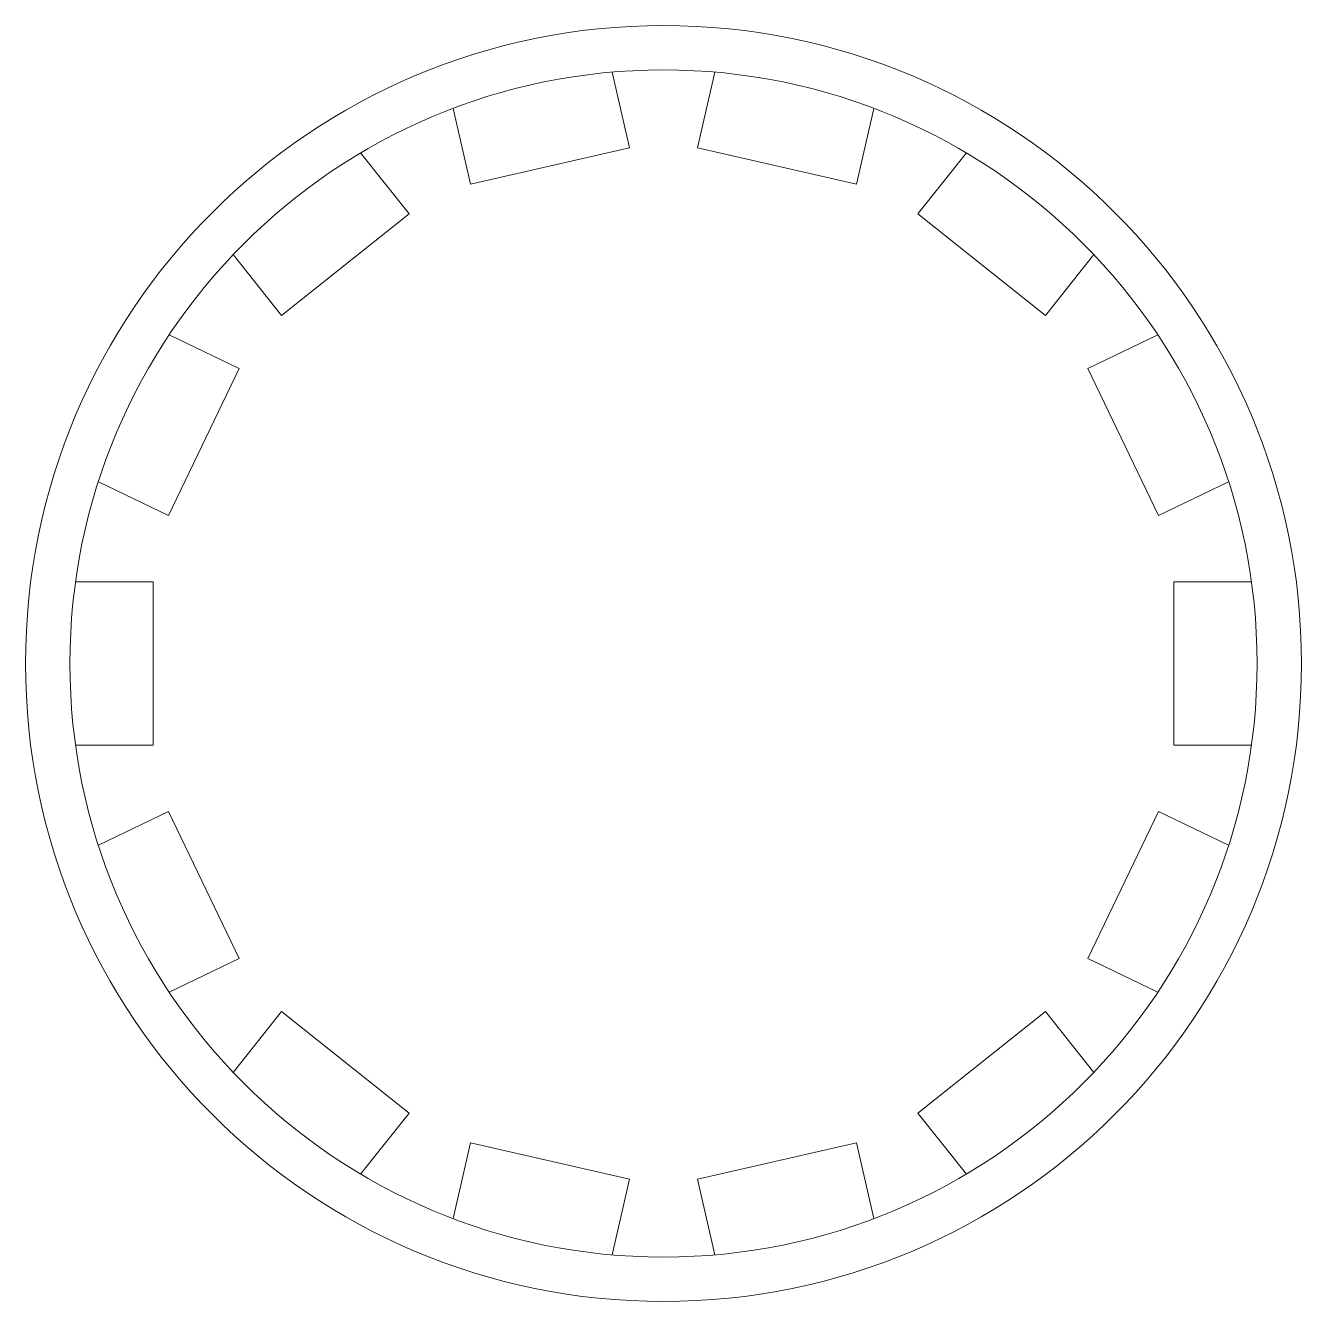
# Model space of a CAD drawing. Header units: millimetres. Extents: x -11.5 to 11.5, y -11.5 to 11.5.
import ezdxf

# ---------------------------------------------------------------- set-up
doc = ezdxf.new("R2010")
doc.units = ezdxf.units.MM

msp = doc.modelspace()

# ---------------------------------------------------------------- linework, layer by layer
at = {"color": 7, "linetype": 'Continuous', "lineweight": 15}
for p, q in [((-0.614, 9.295), (-0.925, 10.66)), ((0.925, 10.66), (0.614, 9.295)), ((-3.792, 10.006), (-3.48, 8.641)), ((3.48, 8.641), (3.792, 10.006)), ((-4.586, 8.108), (-5.459, 9.203)), ((-3.48, 8.641), (-0.614, 9.295)), ((0.614, 9.295), (3.48, 8.641)), ((5.459, 9.203), (4.586, 8.108)), ((-6.884, 6.275), (-4.586, 8.108)), ((4.586, 8.108), (6.884, 6.275)), ((-7.757, 7.37), (-6.884, 6.275)), ((6.884, 6.275), (7.757, 7.37)), ((-7.65, 5.316), (-8.911, 5.923)), ((8.911, 5.923), (7.65, 5.316)), ((-8.925, 2.667), (-7.65, 5.316)), ((7.65, 5.316), (8.925, 2.667)), ((-10.187, 3.274), (-8.925, 2.667)), ((8.925, 2.667), (10.187, 3.274)), ((-9.199, 1.47), (-10.599, 1.47)), ((-9.199, -1.47), (-9.199, 1.47)), ((9.199, 1.47), (9.199, -1.47)), ((10.599, 1.47), (9.199, 1.47)), ((-10.599, -1.47), (-9.199, -1.47)), ((9.199, -1.47), (10.599, -1.47)), ((-8.925, -2.667), (-10.187, -3.274)), ((-7.65, -5.316), (-8.925, -2.667)), ((8.925, -2.667), (7.65, -5.316)), ((10.187, -3.274), (8.925, -2.667)), ((-8.911, -5.923), (-7.65, -5.316)), ((7.65, -5.316), (8.911, -5.923)), ((-6.884, -6.275), (-7.757, -7.37)), ((-4.586, -8.108), (-6.884, -6.275)), ((6.884, -6.275), (4.586, -8.108)), ((7.757, -7.37), (6.884, -6.275)), ((-5.459, -9.203), (-4.586, -8.108)), ((4.586, -8.108), (5.459, -9.203)), ((-3.48, -8.641), (-3.792, -10.006)), ((-0.614, -9.295), (-3.48, -8.641)), ((3.48, -8.641), (0.614, -9.295)), ((3.792, -10.006), (3.48, -8.641)), ((-0.925, -10.66), (-0.614, -9.295)), ((0.614, -9.295), (0.925, -10.66))]:
    msp.add_line(p, q, dxfattribs=at)
for radius in [11.5, 10.7]:
    msp.add_circle((0, 0), radius, dxfattribs=at)

doc.saveas('drawing.dxf')
